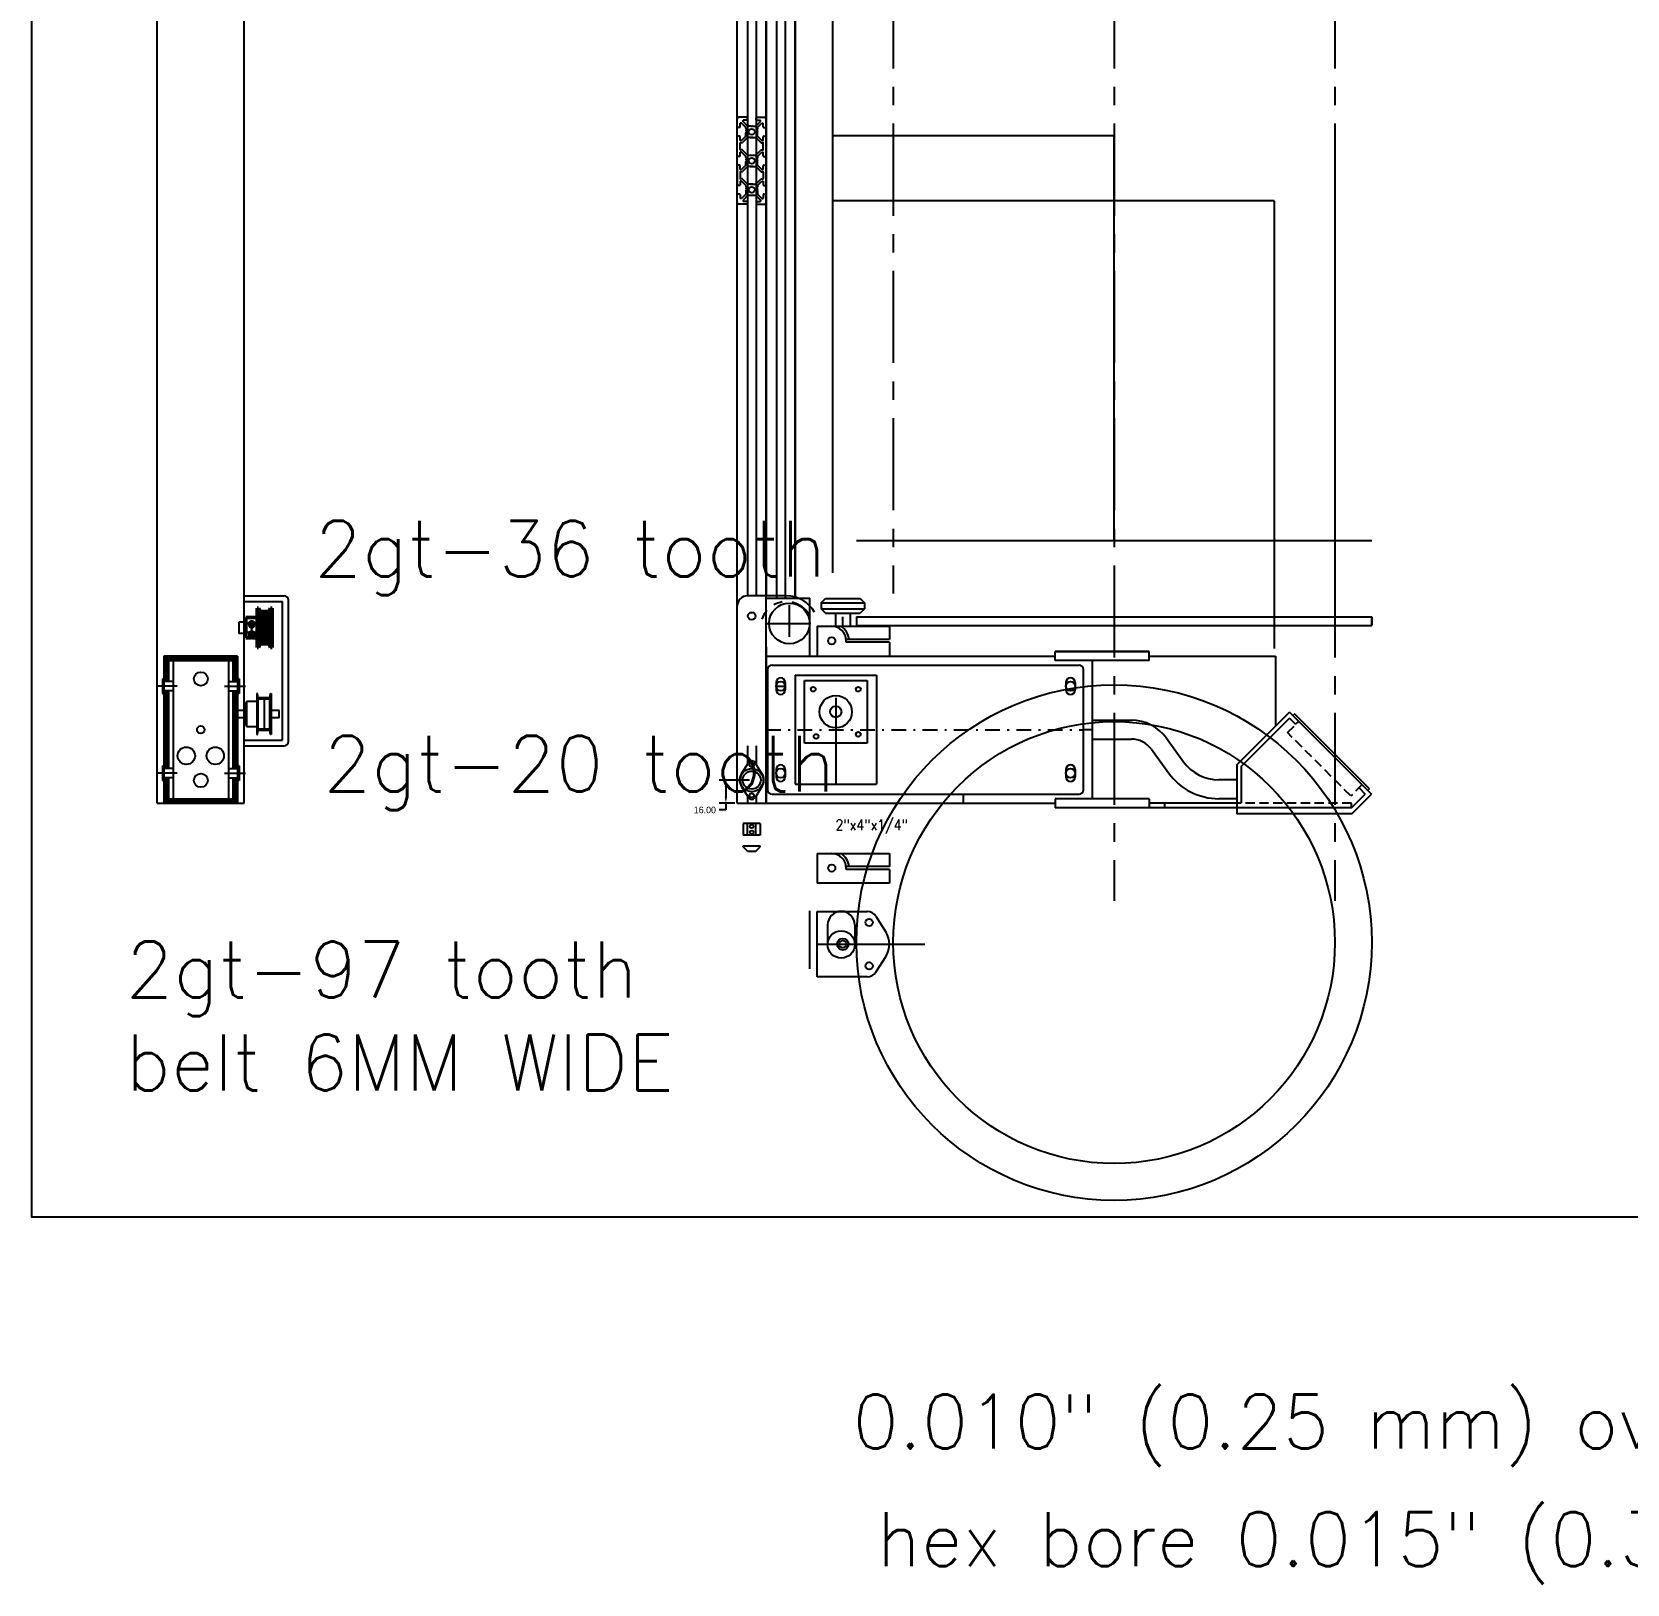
# Model space of a CAD drawing. Extents: x 134 to 3729, y -60 to 2081.
# Drawn here: x 134 to 1235, y -60 to 1010 of the extents above; entities that cross this region are included whole.
import ezdxf

# ---------------------------------------------------------------- set-up
doc = ezdxf.new("R2010")
doc.units = 0
doc.header["$LTSCALE"] = 25.4
doc.header["$MEASUREMENT"] = 0
for name, pattern in [('CENTER', [0.85, 0.4, -0.2, 0.05, -0.2]), ('CENTERX2', [4, 2.5, -0.5, 0.5, -0.5]), ('Dashed', [2, 1, -1]), ('HIDDEN', [0.375, 0.25, -0.125]), ('PHL_THICK', [0])]:
    doc.linetypes.add(name, pattern=pattern)
doc.layers.get('0').update_dxf_attribs({"linetype": 'CONTINUOUS'})
doc.layers.get('Defpoints').update_dxf_attribs({"linetype": 'CONTINUOUS'})
doc.layers.add('CENTER', color=1, linetype='CENTER')
doc.layers.add('PROJECTION', color=7, linetype='CONTINUOUS')
for name, color, linetype, lineweight in [('hidden', 3, 'Dashed', 25), ('thin', 2, 'CONTINUOUS', 50), ('thread', 3, 'CONTINUOUS', 25), ('vis', 1, 'CONTINUOUS', 50)]:
    doc.layers.add(name, color=color, linetype=linetype, lineweight=lineweight)
doc.styles.add('ROMANS', font='ROMANS.SHX')
doc.dimstyles.get("Standard").update_dxf_attribs({"dimtxt": 0.18, "dimasz": 0.18, "dimexe": 0.18, "dimexo": 0.0625, "dimgap": 0.09, "dimtad": 0, "dimtih": 1, "dimtoh": 1, "dimdec": 4, "dimzin": 0, "dimdsep": 46, "dimtxsty": 'ROMANS', "dimcen": 0.09, "dimadec": 0, "dimazin": 0, "dimtfac": 1, "dimtdec": 4, "dimtofl": 0, "dimtmove": 2, "dimatfit": 3, "dimfxl": 0, "dimtolj": 1, "dimtzin": 0, "dimarcsym": 0})

# ---------------------------------------------------------------- blocks, each defined once
blk = doc.blocks.new('B20273743706122013_0000005')
at = {"color": 7, "linetype": 'Continuous'}
for p, q in [((3.21, 5.86), (3.16, 5.59)), ((3.16, 5.59), (3.16, 3.41)), ((3.25, 5.86), (3.21, 5.86)), ((3.21, 5.86), (3.21, 3.14)), ((3.25, 4.5), (3.25, 5.86)), ((3.25, 3.14), (3.25, 4.5)), ((3.16, 3.41), (3.21, 3.14)), ((3.21, 3.14), (3.25, 3.14))]:
    blk.add_line(p, q, dxfattribs=at)
blk = doc.blocks.new('*D379')
at = {"color": 0, "lineweight": -2}
for p, q in [((628.9, 494.1), (608.1, 494.1)), ((612.7, 489.5), (612.7, 482.6)), ((618.9, 478.1), (608.1, 478.1)), ((612.7, 473.5), (608.1, 473.5)), ((612.7, 478.1), (612.7, 473.5))]:
    blk.add_line(p, q, dxfattribs=at)
at = {"color": 0}
for points in [[(611.9, 489.5), (613.5, 489.5), (612.7, 494.1)], [(611.9, 482.6), (613.5, 482.6), (612.7, 478.1)]]:
    blk.add_solid(points, dxfattribs=at)
at = {"layer": 'Defpoints', "color": 0}
for p in [(630.5, 494.1), (612.7, 478.1), (620.5, 478.1)]:
    blk.add_point(p, dxfattribs=at)
at = {"color": 0, "insert": (598.2, 473.5), "char_height": 4.57, "attachment_point": 5}
blk.add_mtext('\\A1;16.00', dxfattribs=at)

msp = doc.modelspace()

# ---------------------------------------------------------------- hatches: boundary and pattern name
h = msp.add_hatch()
h.set_pattern_fill('ANSI31', color=1)
h.set_pattern_definition([(45, (-85.2715, 0), (-0.088388348, 0.088388348), [])])
h.paths.add_polyline_path([(275.73699, 579.67359), (224.93699, 579.67359), (224.93699, 562.04867), (228.11499, 562.04867), (228.11499, 576.49559), (272.55899, 576.49559), (272.55899, 562.04867), (275.73699, 562.04867), (275.73699, 564.02987), (275.73699, 564.12367)])
h.paths.add_polyline_path([(275.73699, 555.69867), (272.55899, 555.69867), (272.55899, 502.04867), (275.73699, 502.04867)])
h.paths.add_polyline_path([(275.73699, 495.69867), (272.55899, 495.69867), (272.55899, 481.25159), (228.11499, 481.25159), (228.11499, 495.69867), (224.93699, 495.69867), (224.93699, 493.71747), (224.93699, 493.62367), (224.93699, 478.07359), (275.73699, 478.07359)])
h.paths.add_polyline_path([(228.11499, 555.69867), (224.93699, 555.69867), (224.93699, 553.71747), (224.93699, 553.62367), (224.93699, 502.04867), (228.11499, 502.04867)])

# ---------------------------------------------------------------- linework, layer by layer
for p, q in [((220.33699, 478.07359), (220.33699, 1478.07359)), ((280.33699, 478.07359), (280.33699, 1478.07359)), ((620.52406, 478.07359), (620.52406, 1478.07359)), ((640.52406, 478.07359), (640.52406, 1478.07359)), ((640.52406, 621.19909), (640.52406, 1458.07359)), ((686.1741, 1458.07359), (686.1741, 637.17416)), ((660.52406, 619.67359), (660.52406, 1418.07359)), ((686.1741, 938.6736), (880.5741, 938.6736)), ((880.5741, 659.27359), (880.5741, 938.6736)), ((990.9741, 893.63855), (686.1741, 893.63855)), ((990.9741, 893.63855), (990.9741, 584.7678)), ((1032.9741, 893.63855), (1032.9741, 584.7678)), ((702.7741, 659.27359), (1058.3741, 659.27359)), ((280.78162, 621.19909), (307.78162, 621.19909)), ((280.78162, 617.19909), (306.78162, 617.19909)), ((306.78162, 521.66352), (306.78162, 617.19909)), ((310.78162, 520.66352), (310.78162, 618.19909)), ((654.52406, 621.19909), (627.52406, 621.19909)), ((640.52406, 618.57687), (640.52406, 621.19909)), ((670.52406, 579.67359), (670.52406, 619.67359)), ((678.37761, 616.30248), (681.37761, 619.30248)), ((681.37761, 619.30248), (705.37761, 619.30248)), ((705.37761, 619.30248), (708.37761, 616.30248)), ((656.52406, 593.00557), (656.52406, 614.76718)), ((678.37761, 616.30248), (708.37761, 616.30248)), ((681.37761, 609.30248), (678.37761, 612.30248)), ((678.37761, 612.30248), (708.37761, 612.30248)), ((681.37761, 609.30248), (705.37761, 609.30248)), ((702.7741, 606.67359), (1058.3741, 606.67359)), ((708.37761, 612.30248), (705.37761, 609.30248)), ((280.33699, 478.07359), (280.33699, 595.26719)), ((281.48189, 603.06399), (281.48189, 595.26719)), ((702.7741, 600.67359), (1058.3741, 600.67359)), ((640.52406, 574.99239), (640.52406, 587.36461)), ((640.52406, 579.67359), (640.52406, 586.0449)), ((640.52406, 586.0449), (640.52406, 525.50351)), ((695.71761, 589.17359), (695.71761, 590.17359)), ((640.52406, 550.24795), (640.52406, 562.62017)), ((660.52406, 566.37359), (716.52827, 566.37359)), ((294.00409, 550.89842), (294.00409, 528.49562)), ((298.94439, 525.66352), (298.94439, 553.73052)), ((688.52616, 550.77708), (688.52616, 491.37359)), ((965.24057, 504.66568), (1001.6397, 541.0648)), ((1001.6397, 541.0648), (1058.20824, 484.49626)), ((1004.06083, 538.64366), (1001.6397, 541.0648)), ((1056.91862, 488.0489), (1005.19234, 539.77518)), ((640.52406, 525.50351), (640.52406, 537.87573)), ((968.24057, 503.42304), (1001.6397, 536.82216)), ((1005.88234, 532.57952), (1001.6397, 536.82216)), ((1005.88234, 532.57952), (1008.00366, 534.70084)), ((280.78162, 521.66352), (306.78162, 521.66352)), ((280.78162, 517.66352), (307.78162, 517.66352)), ((640.52406, 517.66352), (640.52406, 478.07359)), ((965.24057, 504.66568), (965.24057, 470.89859)), ((968.24057, 503.42304), (968.24057, 478.07359)), ((660.52406, 491.37359), (716.52827, 491.37359)), ((1044.36793, 474.89859), (1053.9656, 484.49626)), ((1044.61057, 470.89859), (1058.20824, 484.49626)), ((1049.62467, 488.83718), (1053.9656, 484.49626)), ((620.52406, 478.07359), (839.91247, 478.07359)), ((730.15255, 478.07359), (839.91247, 478.07359)), ((965.24057, 478.07359), (904.8418, 478.07359)), ((1043.54293, 474.89859), (904.8418, 474.89859)), ((1044.36793, 474.89859), (904.8418, 474.89859)), ((915.48793, 478.07359), (915.48793, 474.89859)), ((1044.61057, 470.89859), (965.24057, 470.89859)), ((695.71761, 432.41644), (695.71761, 433.41644)), ((725.71761, 422.91644), (675.71761, 422.91644)), ((670.52406, 363.85145), (670.52406, 403.85145)), ((675.71761, 358.40379), (675.71761, 403.40379)), ((675.71761, 403.40379), (710.21761, 403.40379)), ((675.71761, 375.53033), (675.71761, 403.40379)), ((716.09478, 400.20628), (723.22681, 389.05198)), ((682.9322, 394.15701), (682.9322, 380.74106)), ((701.73231, 394.15701), (701.73231, 380.74106)), ((675.71761, 380.90379), (750.09062, 380.90379)), ((716.09478, 361.6013), (723.22681, 372.7556)), ((710.21761, 358.40379), (675.71761, 358.40379)), ((677.28435, 358.40379), (675.71761, 358.40379))]:
    msp.add_line(p, q)
at = {"color": 2}
for p, q in [((627.52406, 1478.07359), (627.52406, 621.19909)), ((633.52406, 1478.07359), (633.52406, 621.19909)), ((647.52406, 1418.07359), (647.52406, 619.67359)), ((653.52406, 1418.07359), (653.52406, 619.67359)), ((627.52406, 517.66352), (627.52406, 505.00972)), ((633.52406, 517.66352), (633.52406, 505.00972)), ((627.52406, 483.13746), (627.52406, 478.07359)), ((633.52406, 483.13746), (633.52406, 478.07359))]:
    msp.add_line(p, q, dxfattribs=at)
at = {"color": 4, "linetype": 'CENTERX2'}
for p, q in [((728.1741, 1454.89859), (728.1741, 622.71551)), ((880.5741, 1454.89859), (880.5741, 410.77851)), ((1032.9741, 1454.89859), (1032.9741, 410.77851)), ((693.2491, 606.67359), (693.2491, 600.67359)), ((702.7741, 606.67359), (702.7741, 600.67359)), ((1058.3741, 606.67359), (1058.3741, 600.67359))]:
    msp.add_line(p, q, dxfattribs=at)
at = {"color": 7, "linetype": 'Continuous'}
for p, q in [((620.52406, 944.55864), (620.52406, 950.25864)), ((627.22406, 951.25864), (621.52406, 951.25864)), ((622.52406, 944.55864), (622.52406, 947.25864)), ((623.4634, 947.25864), (622.52406, 947.25864)), ((626.52406, 944.19798), (623.4634, 947.25864)), ((627.22406, 949.25864), (624.52406, 949.25864)), ((624.52406, 948.3193), (624.52406, 949.25864)), ((627.58472, 945.25864), (624.52406, 948.3193)), ((627.52406, 949.55864), (627.52406, 950.95864)), ((633.4634, 945.25864), (636.52406, 948.3193)), ((633.52406, 949.55864), (633.52406, 950.95864)), ((633.82406, 951.25864), (639.52406, 951.25864)), ((633.82406, 949.25864), (636.52406, 949.25864)), ((634.52406, 944.19798), (637.58472, 947.25864)), ((636.52406, 948.3193), (636.52406, 949.25864)), ((637.58472, 947.25864), (638.52406, 947.25864)), ((638.52406, 944.55864), (638.52406, 947.25864)), ((640.52406, 944.55864), (640.52406, 950.25864)), ((620.52406, 924.55864), (620.52406, 937.95864)), ((622.22406, 944.25864), (620.82406, 944.25864)), ((622.22406, 938.25864), (620.82406, 938.25864)), ((622.52406, 935.25864), (622.52406, 937.95864)), ((626.52406, 938.3193), (623.4634, 935.25864)), ((627.58472, 937.25864), (624.17259, 933.84651)), ((626.52406, 943.75864), (626.52406, 944.19798)), ((626.52406, 943.75864), (626.77308, 942.47753)), ((626.52406, 938.3193), (626.52406, 940.60505)), ((626.59105, 942.16223), (626.77308, 942.47753)), ((626.59105, 941.66223), (626.82406, 941.25864)), ((626.59105, 940.85505), (626.82406, 941.25864)), ((629.87047, 945.25864), (627.58472, 945.25864)), ((631.52406, 937.25864), (627.58472, 937.25864)), ((629.52406, 937.25864), (633.4634, 937.25864)), ((630.12047, 945.19166), (630.52406, 944.95864)), ((630.12047, 945.19166), (630.52406, 944.95864)), ((630.92765, 945.19166), (630.52406, 944.95864)), ((631.17765, 945.25864), (633.4634, 945.25864)), ((633.4634, 937.25864), (636.87553, 933.84651)), ((634.45707, 941.66223), (634.22406, 941.25864)), ((634.45707, 940.85505), (634.22406, 941.25864)), ((634.52406, 943.75864), (634.27504, 942.47753)), ((634.45707, 942.16223), (634.27504, 942.47753)), ((634.52406, 943.75864), (634.52406, 944.19798)), ((634.52406, 938.3193), (634.52406, 940.60505)), ((634.52406, 938.3193), (637.58472, 935.25864)), ((638.52406, 935.25864), (638.52406, 937.95864)), ((638.82406, 944.25864), (640.22406, 944.25864)), ((638.82406, 938.25864), (640.22406, 938.25864)), ((640.52406, 924.55864), (640.52406, 937.95864)), ((623.4634, 935.25864), (622.52406, 935.25864)), ((622.52406, 929.05864), (622.52406, 933.45864)), ((622.52406, 924.55864), (622.52406, 927.25864)), ((623.4634, 927.25864), (622.52406, 927.25864)), ((623.96046, 933.75864), (622.82406, 933.75864)), ((623.96046, 928.75864), (622.82406, 928.75864)), ((626.52406, 924.19798), (623.4634, 927.25864)), ((627.58472, 925.25864), (624.17259, 928.67078)), ((627.58472, 925.25864), (633.4634, 925.25864)), ((633.4634, 925.25864), (636.87553, 928.67078)), ((634.52406, 924.19798), (637.58472, 927.25864)), ((637.08766, 933.75864), (638.22406, 933.75864)), ((637.08766, 928.75864), (638.22406, 928.75864)), ((637.58472, 935.25864), (638.52406, 935.25864)), ((637.58472, 927.25864), (638.52406, 927.25864)), ((638.52406, 929.05864), (638.52406, 933.45864)), ((638.52406, 924.55864), (638.52406, 927.25864)), ((620.52406, 917.95864), (620.52406, 904.55864)), ((622.22406, 924.25864), (620.82406, 924.25864)), ((622.22406, 918.25864), (620.82406, 918.25864)), ((622.52406, 915.25864), (622.52406, 917.95864)), ((623.4634, 915.25864), (622.52406, 915.25864)), ((623.96046, 913.75864), (622.82406, 913.75864)), ((626.52406, 918.3193), (623.4634, 915.25864)), ((627.58472, 917.25864), (624.17259, 913.84651)), ((626.52406, 923.75864), (626.52406, 924.19798)), ((626.52406, 923.75864), (626.77308, 922.47753)), ((626.52406, 918.3193), (626.52406, 920.60505)), ((626.59105, 922.16223), (626.77308, 922.47753)), ((626.59105, 921.66223), (626.82406, 921.25864)), ((626.59105, 920.85505), (626.82406, 921.25864)), ((631.52406, 917.25864), (627.58472, 917.25864)), ((629.52406, 917.25864), (633.4634, 917.25864)), ((633.4634, 917.25864), (636.87553, 913.84651)), ((634.45707, 921.66223), (634.22406, 921.25864)), ((634.45707, 920.85505), (634.22406, 921.25864)), ((634.52406, 923.75864), (634.27504, 922.47753)), ((634.45707, 922.16223), (634.27504, 922.47753)), ((634.52406, 923.75864), (634.52406, 924.19798)), ((634.52406, 918.3193), (634.52406, 920.60505)), ((634.52406, 918.3193), (637.58472, 915.25864)), ((637.08766, 913.75864), (638.22406, 913.75864)), ((637.58472, 915.25864), (638.52406, 915.25864)), ((638.52406, 915.25864), (638.52406, 917.95864)), ((638.82406, 924.25864), (640.22406, 924.25864)), ((638.82406, 918.25864), (640.22406, 918.25864)), ((640.52406, 917.95864), (640.52406, 904.55864)), ((622.22406, 904.25864), (620.82406, 904.25864)), ((622.52406, 913.45864), (622.52406, 909.05864)), ((622.52406, 907.25864), (622.52406, 904.55864)), ((623.4634, 907.25864), (622.52406, 907.25864)), ((623.96046, 908.75864), (622.82406, 908.75864)), ((626.52406, 904.19798), (623.4634, 907.25864)), ((627.58472, 905.25864), (624.17259, 908.67078)), ((626.52406, 904.19798), (626.52406, 903.75864)), ((626.52406, 903.75864), (626.77308, 902.47753)), ((631.52406, 905.25864), (627.58472, 905.25864)), ((629.52406, 905.25864), (633.4634, 905.25864)), ((633.4634, 905.25864), (636.87553, 908.67078)), ((634.52406, 903.75864), (634.27504, 902.47753)), ((634.52406, 904.19798), (637.58472, 907.25864)), ((634.52406, 904.19798), (634.52406, 903.75864)), ((637.08766, 908.75864), (638.22406, 908.75864)), ((637.58472, 907.25864), (638.52406, 907.25864)), ((638.52406, 913.45864), (638.52406, 909.05864)), ((638.52406, 907.25864), (638.52406, 904.55864)), ((638.82406, 904.25864), (640.22406, 904.25864)), ((620.52406, 892.25864), (620.52406, 897.95864)), ((622.22406, 898.25864), (620.82406, 898.25864)), ((622.52406, 897.95864), (622.52406, 895.25864)), ((623.4634, 895.25864), (622.52406, 895.25864)), ((626.52406, 898.3193), (623.4634, 895.25864)), ((627.58472, 897.25864), (624.52406, 894.19798)), ((624.52406, 894.19798), (624.52406, 893.25864)), ((627.22406, 893.25864), (624.52406, 893.25864)), ((626.52406, 900.60505), (626.52406, 898.3193)), ((626.59105, 902.16223), (626.77308, 902.47753)), ((626.59105, 901.66223), (626.82406, 901.25864)), ((626.59105, 900.85505), (626.82406, 901.25864)), ((627.52406, 892.95864), (627.52406, 891.55864)), ((633.4634, 897.25864), (627.58472, 897.25864)), ((633.02406, 897.25864), (633.4634, 897.25864)), ((633.4634, 897.25864), (636.52406, 894.19798)), ((633.52406, 892.95864), (633.52406, 891.55864)), ((633.82406, 893.25864), (636.52406, 893.25864)), ((634.45707, 901.66223), (634.22406, 901.25864)), ((634.45707, 900.85505), (634.22406, 901.25864)), ((634.45707, 902.16223), (634.27504, 902.47753)), ((634.52406, 900.60505), (634.52406, 898.3193)), ((634.52406, 898.3193), (637.58472, 895.25864)), ((636.52406, 894.19798), (636.52406, 893.25864)), ((637.58472, 895.25864), (638.52406, 895.25864)), ((638.52406, 897.95864), (638.52406, 895.25864)), ((638.82406, 898.25864), (640.22406, 898.25864)), ((640.52406, 892.25864), (640.52406, 897.95864)), ((627.22406, 891.25864), (621.52406, 891.25864)), ((633.82406, 891.25864), (639.52406, 891.25864)), ((297.95633, 550.89842), (290.05185, 550.89842)), ((297.95633, 550.95443), (298.49976, 553.73052)), ((297.95633, 528.43962), (297.95633, 550.95443)), ((297.95633, 528.49562), (297.95633, 550.89842)), ((298.49976, 553.73052), (298.94439, 553.73052)), ((298.49976, 525.66352), (298.49976, 553.73052)), ((298.94439, 553.73052), (298.94439, 539.69702)), ((282.11689, 548.28222), (281.48189, 547.64722)), ((281.48189, 547.64722), (281.48189, 531.74682)), ((289.06379, 548.28222), (282.11689, 548.28222)), ((282.11689, 531.11182), (282.11689, 548.28222)), ((290.05185, 550.13642), (297.95633, 550.13642)), ((298.94439, 539.69702), (298.94439, 525.66352)), ((281.48189, 531.74682), (282.11689, 531.11182)), ((282.11689, 531.11182), (289.06379, 531.11182)), ((297.95633, 529.25762), (290.05185, 529.25762)), ((290.05185, 528.49562), (297.95633, 528.49562)), ((298.49976, 525.66352), (297.95633, 528.43962)), ((298.94439, 525.66352), (298.49976, 525.66352)), ((624.62407, 447.98412), (624.62407, 448.78203)), ((624.62407, 448.78203), (636.42405, 448.78203)), ((627.62615, 444.98204), (624.62407, 447.98412)), ((627.62615, 444.98204), (633.42197, 444.98204)), ((633.42197, 444.98204), (636.42405, 447.98412)), ((636.42405, 447.98412), (636.42405, 448.78203))]:
    msp.add_line(p, q, dxfattribs=at)
at = {"color": 4}
for p, q in [((640.52406, 619.67359), (670.52406, 619.67359)), ((678.37761, 616.30248), (678.37761, 612.30248)), ((688.37761, 609.30248), (688.37761, 600.17359)), ((698.37761, 609.30248), (698.37761, 600.17359)), ((708.37761, 616.30248), (708.37761, 612.30248)), ((640.52406, 602.17359), (670.52406, 602.17359)), ((675.71761, 600.17359), (675.71761, 579.67359)), ((675.71761, 600.17359), (725.71761, 600.17359)), ((725.71761, 600.17359), (725.71761, 591.17359)), ((725.71761, 591.17359), (695.71761, 591.17359)), ((725.71761, 589.17359), (695.71761, 589.17359)), ((725.71761, 589.17359), (725.71761, 579.67359)), ((224.93699, 579.67359), (275.73699, 579.67359)), ((224.93699, 579.67359), (275.73699, 579.67359)), ((224.93699, 579.67359), (224.93699, 478.07359)), ((228.11499, 576.49559), (228.11499, 562.04867)), ((228.11499, 576.49559), (272.55899, 576.49559)), ((231.28699, 576.49559), (231.28699, 481.25159)), ((269.38699, 576.49559), (269.38699, 481.25159)), ((272.55899, 576.49559), (272.55899, 562.04867)), ((275.73699, 579.67359), (275.73699, 478.07359)), ((640.52406, 579.67359), (839.91247, 579.67359)), ((865.52406, 576.49859), (865.52406, 481.24859)), ((904.8418, 579.67359), (991.93884, 579.67359)), ((991.93884, 579.67359), (991.93884, 531.36395)), ((224.93699, 564.12367), (224.93699, 553.62367)), ((275.73699, 564.12367), (275.73699, 553.62367)), ((660.52406, 566.37359), (660.52406, 491.37359)), ((716.52827, 566.37359), (716.52827, 491.37359)), ((228.11499, 555.69867), (228.11499, 502.04867)), ((272.55899, 555.69867), (272.55899, 502.04867)), ((224.93699, 504.12367), (224.93699, 493.62367)), ((228.11499, 495.69867), (228.11499, 481.25159)), ((272.55899, 495.69867), (272.55899, 481.25159)), ((275.73699, 504.12367), (275.73699, 493.62367)), ((623.51291, 498.72398), (628.19442, 506.06022)), ((637.53521, 498.72398), (632.8537, 506.06022)), ((623.51291, 489.4232), (628.19442, 482.08697)), ((637.53521, 489.4232), (632.8537, 482.08697)), ((220.33699, 478.07359), (280.33699, 478.07359)), ((224.93699, 478.07359), (275.73699, 478.07359)), ((228.11499, 481.25159), (272.55899, 481.25159)), ((675.71761, 443.41644), (675.71761, 422.91644)), ((675.71761, 443.41644), (725.71761, 443.41644)), ((725.71761, 443.41644), (725.71761, 434.41644)), ((725.71761, 434.41644), (695.71761, 434.41644)), ((725.71761, 432.41644), (695.71761, 432.41644)), ((725.71761, 432.41644), (725.71761, 422.91644))]:
    msp.add_line(p, q, dxfattribs=at)
at = {"color": 1}
for p, q in [((1058.3741, 600.67359), (1058.3741, 606.67359)), ((666.93616, 562.82112), (710.11616, 562.82112)), ((666.93616, 519.64112), (666.93616, 562.82112)), ((710.11616, 562.82112), (710.11616, 519.64112)), ((647.34906, 558.87359), (653.69906, 558.87359)), ((859.52406, 528.90382), (865.52406, 528.90382)), ((865.52406, 535.37359), (892.53019, 535.37359)), ((710.11616, 519.64112), (666.93616, 519.64112)), ((865.52406, 522.37359), (892.53019, 522.37359)), ((916.83581, 522.95872), (928.60116, 506.69701)), ((906.30338, 515.3385), (918.06872, 499.07679)), ((776.41285, 484.40383), (776.41285, 478.07359)), ((965.24057, 494.28213), (952.90678, 494.28213)), ((965.24057, 481.28213), (952.90678, 481.28213)), ((624.62407, 464.16262), (624.62407, 456.16262)), ((636.42405, 464.16262), (624.62407, 464.16262)), ((627.62615, 456.16262), (627.62615, 464.16262)), ((633.42197, 456.16262), (633.42197, 464.16262)), ((636.42405, 464.16262), (636.42405, 456.16262)), ((636.42405, 456.16262), (624.62407, 456.16262))]:
    msp.add_line(p, q, dxfattribs=at)
at = {"color": 6}
for p, q in [((644.52405, 573.40383), (856.52406, 573.40383)), ((641.52406, 570.40383), (641.52406, 487.40382)), ((859.52406, 487.40382), (859.52406, 570.40383)), ((644.52405, 484.40383), (856.52407, 484.40383))]:
    msp.add_line(p, q, dxfattribs=at)
at = {"color": 3}
for p, q in [((839.91247, 576.49859), (839.91247, 582.84859)), ((904.8418, 582.84859), (839.91247, 582.84859)), ((839.91247, 582.84859), (904.8418, 582.84859)), ((904.8418, 576.49859), (839.91247, 576.49859)), ((904.8418, 576.49859), (904.8418, 582.84859)), ((223.97179, 564.02987), (223.97179, 553.71747)), ((223.97179, 564.02987), (224.93699, 564.02987)), ((224.93699, 564.02987), (224.93699, 553.71747)), ((231.28699, 562.04867), (224.93699, 562.04867)), ((269.38699, 562.04867), (275.73699, 562.04867)), ((276.70219, 564.02987), (275.73699, 564.02987)), ((275.73699, 564.02987), (275.73699, 553.71747)), ((276.70219, 564.02987), (276.70219, 553.71747)), ((233.93699, 558.87352), (219.46402, 558.87352)), ((223.97179, 553.71747), (224.93699, 553.71747)), ((231.28699, 555.69867), (224.93699, 555.69867)), ((266.73699, 558.87352), (281.20996, 558.87352)), ((269.38699, 555.69867), (275.73699, 555.69867)), ((276.70219, 553.71747), (275.73699, 553.71747)), ((647.34906, 561.37359), (647.34906, 556.3736)), ((653.69906, 561.37359), (653.69906, 556.3736)), ((847.34906, 561.37359), (847.34906, 556.3736)), ((853.69906, 561.37359), (853.69906, 556.3736)), ((281.48189, 542.62082), (281.48189, 536.77322)), ((233.93699, 498.87367), (219.46402, 498.87367)), ((223.97179, 504.02987), (223.97179, 493.71747)), ((223.97179, 504.02987), (224.93699, 504.02987)), ((224.93699, 504.02987), (224.93699, 493.71747)), ((231.28699, 502.04867), (224.93699, 502.04867)), ((231.28699, 495.69867), (224.93699, 495.69867)), ((266.73699, 498.87367), (281.20996, 498.87367)), ((269.38699, 502.04867), (275.73699, 502.04867)), ((269.38699, 495.69867), (275.73699, 495.69867)), ((276.70219, 504.02987), (275.73699, 504.02987)), ((275.73699, 504.02987), (275.73699, 493.71747)), ((276.70219, 504.02987), (276.70219, 493.71747)), ((647.34906, 501.37359), (647.34906, 496.3736)), ((653.69906, 501.37359), (653.69906, 496.3736)), ((847.34906, 501.37359), (847.34906, 496.3736)), ((853.69906, 501.37359), (853.69906, 496.3736)), ((223.97179, 493.71747), (224.93699, 493.71747)), ((276.70219, 493.71747), (275.73699, 493.71747)), ((839.91247, 481.24859), (839.91247, 474.89859)), ((904.8418, 481.24859), (839.91247, 481.24859)), ((904.8418, 474.89859), (839.91247, 474.89859)), ((904.8418, 481.24859), (904.8418, 474.89859))]:
    msp.add_line(p, q, dxfattribs=at)
at = {"color": 7, "linetype": 'Continuous', "lineweight": 0}
for p, q in [((1004.06083, 538.64366), (1005.19234, 539.77518)), ((1056.91862, 488.0489), (1055.7871, 486.91739))]:
    msp.add_line(p, q, dxfattribs=at)
at = {"linetype": 'CENTER'}
msp.add_line((640.52406, 528.87359), (858.74741, 528.87359), dxfattribs=at)
at = {"linetype": 'HIDDEN'}
for p, q in [((1000.32504, 526.82565), (1008.10194, 534.60255)), ((1043.96909, 483.1816), (1000.32504, 526.82565)), ((1051.74599, 490.9585), (1043.96909, 483.1816)), ((1044.36793, 478.07359), (965.24057, 478.07359)), ((1044.36793, 474.89859), (1044.36793, 478.07359))]:
    msp.add_line(p, q, dxfattribs=at)
at = {"color": 4}
msp.add_lwpolyline([(133.78398, 2080.78436), (3728.5728, 2080.78436), (3728.5728, 192.682), (133.78398, 192.682)], close=True, dxfattribs=at)
for points in [[(281.48189, 542.19702), (275.73699, 542.19702)], [(298.94439, 537.19702), (304.33699, 537.19702), (304.33699, 542.19702), (298.94439, 542.19702)], [(275.73699, 537.19702), (281.48189, 537.19702)]]:
    msp.add_lwpolyline(points)
at = {"color": 7, "linetype": 'Continuous'}
for centre in [(630.52406, 941.25864), (630.52406, 921.25864), (630.52406, 901.25864)]:
    msp.add_circle(centre, 2.1, dxfattribs=at)
for centre, radius in [((630.52406, 607.19909), 2.6), ((656.52406, 602.17359), 14.0335), ((250.33699, 563.87359), 4.7625), ((880.5741, 382.03033), 177.8), ((880.5741, 382.03033), 152.4), ((250.33699, 493.87359), 4.7625), ((711.52406, 395.90379), 2.5), ((692.33225, 380.74106), 9.40005), ((693.37761, 380.90379), 4), ((693.37761, 380.90379), 2.5), ((711.52406, 365.90379), 2.5)]:
    msp.add_circle(centre, radius)
at = {"color": 4}
for centre, radius in [((685.71761, 590.17359), 2.5), ((688.52616, 541.23112), 3.8984), ((630.52406, 504.57359), 1.5), ((630.52406, 483.57359), 1.5), ((685.71761, 433.41644), 2.5)]:
    msp.add_circle(centre, radius, dxfattribs=at)
at = {"color": 3}
for centre, radius in [((650.52406, 558.87359), 3.175), ((850.52406, 558.87359), 3.175), ((688.52616, 541.23112), 11.176), ((250.33699, 528.87359), 2.6), ((240.33699, 510.87359), 6), ((260.33699, 510.87359), 6), ((650.52406, 498.87359), 3.175), ((850.52406, 498.87359), 3.175)]:
    msp.add_circle(centre, radius, dxfattribs=at)
at = {"color": 2}
for centre in [(672.97123, 556.78606), (704.0811, 556.78606), (674.97123, 524.22081), (704.0811, 525.67618)]:
    msp.add_circle(centre, 1.63194, dxfattribs=at)
at = {"color": 1}
for centre, radius in [((630.52406, 494.07359), 8), ((630.52406, 462.16262), 1.25), ((630.52406, 458.16262), 1.25)]:
    msp.add_circle(centre, radius, dxfattribs=at)
at = {"color": 6}
msp.add_circle((630.52406, 494.07359), 6.20034, dxfattribs=at)
at = {"color": 7, "linetype": 'Continuous'}
for centre, radius, start, end in [((621.52406, 950.25864), 1, 90, 180), ((627.22406, 950.95864), 0.3, 0, 90), ((627.22406, 949.55864), 0.3, 270, 0), ((633.82406, 950.95864), 0.3, 90, 180), ((633.82406, 949.55864), 0.3, 180, 270), ((639.52406, 950.25864), 1, 0, 90), ((620.82406, 944.55864), 0.3, 180, 270), ((620.82406, 937.95864), 0.3, 90, 180), ((622.22406, 944.55864), 0.3, 270, 0), ((622.22406, 937.95864), 0.3, 0, 90), ((627.02406, 941.91223), 0.5, 150, 210), ((627.02406, 940.60505), 0.5, 150, 180), ((629.87047, 944.75864), 0.5, 60, 90), ((631.17765, 944.75864), 0.5, 90, 120), ((634.02406, 941.91223), 0.5, 330, 30), ((634.02406, 940.60505), 0.5, 0, 30), ((638.82406, 944.55864), 0.3, 180, 270), ((638.82406, 937.95864), 0.3, 90, 180), ((640.22406, 944.55864), 0.3, 270, 0), ((640.22406, 937.95864), 0.3, 0, 90), ((622.82406, 933.45864), 0.3, 90, 180), ((622.82406, 929.05864), 0.3, 180, 270), ((623.96046, 934.05864), 0.3, 270, 315), ((623.96046, 928.45864), 0.3, 45, 90), ((637.08766, 934.05864), 0.3, 225, 270), ((637.08766, 928.45864), 0.3, 90, 135), ((638.22406, 933.45864), 0.3, 0, 90), ((638.22406, 929.05864), 0.3, 270, 0), ((620.82406, 924.55864), 0.3, 180, 270), ((620.82406, 917.95864), 0.3, 90, 180), ((622.22406, 924.55864), 0.3, 270, 0), ((622.22406, 917.95864), 0.3, 0, 90), ((622.82406, 913.45864), 0.3, 90, 180), ((623.96046, 914.05864), 0.3, 270, 315), ((627.02406, 921.91223), 0.5, 150, 210), ((627.02406, 920.60505), 0.5, 150, 180), ((634.02406, 921.91223), 0.5, 330, 30), ((634.02406, 920.60505), 0.5, 0, 30), ((637.08766, 914.05864), 0.3, 225, 270), ((638.22406, 913.45864), 0.3, 0, 90), ((638.82406, 924.55864), 0.3, 180, 270), ((638.82406, 917.95864), 0.3, 90, 180), ((640.22406, 924.55864), 0.3, 270, 0), ((640.22406, 917.95864), 0.3, 0, 90), ((620.82406, 904.55864), 0.3, 180, 270), ((622.22406, 904.55864), 0.3, 270, 0), ((622.82406, 909.05864), 0.3, 180, 270), ((623.96046, 908.45864), 0.3, 45, 90), ((637.08766, 908.45864), 0.3, 90, 135), ((638.22406, 909.05864), 0.3, 270, 0), ((638.82406, 904.55864), 0.3, 180, 270), ((640.22406, 904.55864), 0.3, 270, 0), ((620.82406, 897.95864), 0.3, 90, 180), ((621.52406, 892.25864), 1, 180, 270), ((622.22406, 897.95864), 0.3, 0, 90), ((627.02406, 901.91223), 0.5, 150, 210), ((627.02406, 900.60505), 0.5, 150, 180), ((627.22406, 892.95864), 0.3, 0, 90), ((633.82406, 892.95864), 0.3, 90, 180), ((634.02406, 901.91223), 0.5, 330, 30), ((634.02406, 900.60505), 0.5, 0, 30), ((638.82406, 897.95864), 0.3, 90, 180), ((639.52406, 892.25864), 1, 270, 0), ((640.22406, 897.95864), 0.3, 0, 90), ((627.22406, 891.55864), 0.3, 270, 0), ((633.82406, 891.55864), 0.3, 180, 270)]:
    msp.add_arc(centre, radius, start, end, dxfattribs=at)
for centre, radius, start, end in [((307.78162, 618.19909), 3, 360, 90), ((627.52406, 614.19909), 7, 90, 180), ((654.52406, 599.16559), 18.0335, 99.46318175, 118.90324553), ((654.52406, 599.16559), 22.0335, 29.00968132, 90), ((654.52406, 599.16559), 18.0335, 29.00968132, 77.15174921), ((654.52406, 599.16559), 18.0335, 138.33044877, 160.5824385), ((307.78162, 520.66352), 3, 270, 360), ((692.33225, 394.15701), 9.40005, 0, 180), ((710.21761, 396.40379), 7, 32.90261329, 90), ((710.63289, 380.90379), 15, 327.09738671, 32.90261329), ((710.21761, 365.40379), 7, 270, 327.09738671)]:
    msp.add_arc(centre, radius, start, end)
at = {"color": 4}
for centre, radius, start, end in [((685.71761, 590.17359), 10, 0, 90), ((685.71761, 590.17359), 12, 4.78019185, 56.44269024), ((630.52406, 504.57359), 2.76357, 32.54336809, 147.45663191), ((630.52406, 494.07359), 8.41323, 146.44427861, 213.55572139), ((630.52406, 494.07359), 8.41323, 326.44427861, 33.55572139), ((630.52406, 483.57359), 2.76357, 212.54336809, 327.45663191), ((685.71761, 433.41644), 10, 0, 90), ((685.71761, 433.41644), 12, 4.78019185, 56.44269024)]:
    msp.add_arc(centre, radius, start, end, dxfattribs=at)
at = {"color": 6}
for centre, radius, start, end in [((644.52405, 570.40383), 2.99999, 90, 180), ((856.52406, 570.40383), 3, 360, 90), ((644.52405, 487.40382), 2.99999, 180, 270), ((856.52407, 487.40382), 2.99999, 270, 0)]:
    msp.add_arc(centre, radius, start, end, dxfattribs=at)
at = {"color": 3}
for centre, start, end in [((650.52406, 561.37359), 0, 180), ((850.52406, 561.37359), 0, 180), ((650.52406, 556.3736), 180, 0), ((850.52406, 556.3736), 180, 0), ((650.52406, 501.37359), 0, 180), ((650.52406, 496.3736), 180, 0), ((850.52406, 501.37359), 0, 180), ((850.52406, 496.3736), 180, 0)]:
    msp.add_arc(centre, 3.175, start, end, dxfattribs=at)
at = {"color": 1}
for centre, radius, start, end in [((892.53019, 505.37359), 30, 35.88574251, 90), ((892.53019, 505.37359), 17, 35.88574251, 90), ((952.90678, 524.28213), 30, 215.88574251, 270), ((952.90678, 524.28213), 43, 215.88574251, 270)]:
    msp.add_arc(centre, radius, start, end, dxfattribs=at)
at = {"layer": 'CENTER'}
msp.add_line((285.48189, 591.81559), (285.48189, 599.51559), dxfattribs=at)
at = {"layer": 'hidden'}
for p, q in [((289.83189, 610.86559), (289.18189, 612.66559)), ((289.83189, 608.16559), (289.18189, 608.16559)), ((289.83189, 587.46559), (289.83189, 610.86559)), ((290.83189, 610.24105), (297.83189, 610.24105)), ((290.83189, 609.95597), (297.83189, 609.95597)), ((290.83189, 609.62159), (297.83189, 609.62159)), ((290.83189, 609.45249), (297.83189, 609.45249)), ((290.83189, 609.34303), (297.83189, 609.34303)), ((290.83189, 608.95031), (297.83189, 608.95031)), ((290.83189, 608.42086), (297.83189, 608.42086)), ((290.83189, 608.13032), (297.83189, 608.13032)), ((290.83189, 607.21747), (297.83189, 607.21747)), ((290.83189, 607.01743), (297.83189, 607.01743)), ((290.83189, 605.76943), (297.83189, 605.76943)), ((290.83189, 605.64546), (297.83189, 605.64546)), ((299.48189, 612.66559), (298.83189, 610.86559)), ((298.83189, 587.46559), (298.83189, 610.86559)), ((299.48189, 608.16559), (298.83189, 608.16559)), ((299.48189, 602.16559), (281.48189, 602.16559)), ((281.48189, 596.16559), (283.86576, 596.16559)), ((283.48189, 601.95084), (283.48189, 601.04059)), ((284.23189, 596.16559), (283.48189, 595.41559)), ((283.48189, 595.41559), (287.48189, 595.41559)), ((283.48189, 595.41559), (283.48189, 593.59509)), ((283.86089, 602.66559), (283.86089, 600.66424)), ((283.86089, 596.16822), (283.86089, 592.16559)), ((284.23189, 596.16559), (286.73189, 596.16559)), ((284.32719, 602.16559), (284.90454, 603.03162)), ((284.32719, 601.41559), (284.90454, 602.28162)), ((284.32719, 601.41559), (284.32719, 602.16559)), ((284.90454, 601.29957), (284.32719, 602.16559)), ((284.90454, 600.54957), (284.32719, 601.41559)), ((284.32719, 594.66559), (284.32719, 593.16559)), ((286.63659, 594.66559), (284.32719, 594.66559)), ((285.48189, 595.24294), (284.48189, 594.66559)), ((284.90454, 603.03162), (286.05924, 603.03162)), ((284.90454, 602.28162), (284.90454, 603.03162)), ((284.90454, 602.28162), (286.05924, 602.28162)), ((284.90454, 601.29957), (286.05924, 601.29957)), ((284.90454, 600.54957), (284.90454, 601.29957)), ((286.05924, 600.54957), (284.90454, 600.54957)), ((284.90454, 594.66559), (284.90454, 593.16559)), ((286.48189, 594.66559), (285.48189, 595.24294)), ((286.05924, 603.03162), (286.63659, 602.16559)), ((286.05924, 602.28162), (286.05924, 603.03162)), ((286.05924, 602.28162), (286.63659, 601.41559)), ((286.63659, 602.16559), (286.05924, 601.29957)), ((286.63659, 601.41559), (286.05924, 600.54957)), ((286.05924, 600.54957), (286.05924, 601.29957)), ((286.05924, 594.66559), (286.05924, 593.16559)), ((286.63659, 601.41559), (286.63659, 602.16559)), ((286.63659, 594.66559), (286.63659, 593.16559)), ((287.48189, 595.41559), (286.73189, 596.16559)), ((287.098, 596.16559), (299.48189, 596.16559)), ((287.10289, 600.665), (287.10289, 602.66513)), ((287.10289, 592.16559), (287.10289, 596.16823)), ((287.48189, 601.04059), (287.48189, 601.95084)), ((287.48189, 593.59509), (287.48189, 595.41559)), ((290.83189, 604.12073), (297.83189, 604.12073)), ((290.83189, 604.05609), (297.83189, 604.05609)), ((290.83189, 602.32148), (297.83189, 602.32148)), ((290.83189, 602.29762), (297.83189, 602.29762)), ((290.83189, 600.42633), (297.83189, 600.42633)), ((290.83189, 600.42347), (297.83189, 600.42347)), ((297.83189, 597.90771), (290.83189, 597.90771)), ((290.83189, 597.90485), (297.83189, 597.90485)), ((297.83189, 596.03356), (290.83189, 596.03356)), ((290.83189, 596.0097), (297.83189, 596.0097)), ((283.48189, 593.59509), (287.48189, 593.59509)), ((283.48189, 593.59509), (283.91139, 593.16559)), ((283.91139, 593.16559), (287.05239, 593.16559)), ((287.05239, 593.16559), (287.48189, 593.59509)), ((289.18189, 590.16559), (289.83189, 590.16559)), ((289.18189, 585.66559), (289.83189, 587.46559)), ((297.83189, 594.27509), (290.83189, 594.27509)), ((290.83189, 594.21045), (297.83189, 594.21045)), ((297.83189, 592.68572), (290.83189, 592.68572)), ((290.83189, 592.56175), (297.83189, 592.56175)), ((297.83189, 591.31375), (290.83189, 591.31375)), ((290.83189, 591.11371), (297.83189, 591.11371)), ((297.83189, 590.20086), (290.83189, 590.20086)), ((290.83189, 589.91032), (297.83189, 589.91032)), ((297.83189, 589.38087), (290.83189, 589.38087)), ((290.83189, 588.98815), (297.83189, 588.98815)), ((297.83189, 588.8787), (290.83189, 588.8787)), ((297.83189, 588.70959), (290.83189, 588.70959)), ((290.83189, 588.37521), (297.83189, 588.37521)), ((290.83189, 588.09014), (297.83189, 588.09014)), ((298.83189, 590.16559), (299.48189, 590.16559)), ((298.83189, 587.46559), (299.48189, 585.66559))]:
    msp.add_line(p, q, dxfattribs=at)
for points in [[(283.86089, 602.66559), (283.88339, 602.89518), (283.94949, 603.11336), (284.05762, 603.31417), (284.20409, 603.49367), (284.38851, 603.6503), (284.60347, 603.7785), (284.84681, 603.8767), (285.10892, 603.94172), (285.37761, 603.97166), (285.64937, 603.9678), (285.91072, 603.9309), (286.16016, 603.86233), (286.39275, 603.76189), (286.60048, 603.63211), (286.78158, 603.47064), (286.92611, 603.28368), (287.02959, 603.07414), (287.08892, 602.84786), (287.10289, 602.66543)], [(284.39006, 601.57632), (284.32485, 601.63625), (284.15184, 601.83232), (284.01437, 602.05271), (283.91877, 602.28722), (283.87551, 602.47625), (283.86089, 602.66559)], [(283.86089, 600.66562), (283.86503, 600.76243), (283.90187, 600.96828), (283.97237, 601.14756), (284.07421, 601.30685), (284.21563, 601.454), (284.38627, 601.57614), (284.60664, 601.68298), (284.85482, 601.76066), (285.03269, 601.79636), (285.2191, 601.81977), (285.40952, 601.83071), (285.65456, 601.8265), (285.89433, 601.80213), (286.11175, 601.75994), (286.31437, 601.69919), (286.52236, 601.60718), (286.70426, 601.48996), (286.87149, 601.32891), (286.9973, 601.13611), (287.07281, 600.92555), (287.10257, 600.69361), (287.10289, 600.6657)], [(286.09642, 599.16559), (285.87241, 599.08048), (285.63772, 599.03285), (285.39755, 599.02679), (285.15988, 599.06215), (284.93948, 599.13379), (284.73214, 599.23762), (284.52145, 599.38522), (284.3341, 599.56082), (284.15392, 599.7869), (284.01225, 600.03377), (283.94341, 600.20204), (283.89443, 600.37335), (283.86689, 600.54328), (283.86089, 600.66562)], [(287.10289, 596.16559), (287.10086, 596.16669), (287.07113, 596.18263), (287.0049, 596.21739), (286.90683, 596.26683), (286.776, 596.32885), (286.60388, 596.40313), (286.39799, 596.48015), (286.15311, 596.55352), (286.01664, 596.58521), (285.87467, 596.61086), (285.61349, 596.63781), (285.33705, 596.63709), (285.11047, 596.61406), (284.88793, 596.5723), (284.67635, 596.51582), (284.47936, 596.44945), (284.28423, 596.37153), (284.11698, 596.29586), (283.98628, 596.23144), (283.93569, 596.20534), (283.89765, 596.18529), (283.8632, 596.16684), (283.86089, 596.16559)], [(286.5718, 601.57465), (286.53724, 601.54554), (286.31438, 601.39143), (286.06736, 601.27395), (285.80436, 601.1987), (285.53179, 601.16738), (285.26442, 601.18123), (285.00321, 601.23763), (284.75668, 601.33437), (284.52993, 601.46731), (284.39006, 601.57632)], [(287.10289, 600.6657), (287.08845, 600.47577), (287.03755, 600.25364), (286.95331, 600.03772), (286.83849, 599.83008), (286.68149, 599.61895), (286.49535, 599.43006), (286.30513, 599.28395), (286.09642, 599.16559)], [(287.10289, 602.66543), (287.10172, 602.61603), (287.07002, 602.38055), (286.99544, 602.1513), (286.88071, 601.93217), (286.72591, 601.72697), (286.5718, 601.57465)]]:
    msp.add_lwpolyline(points, dxfattribs=at)
for centre, major_axis in [((285.48189, 601.95084), (-2, 0)), ((285.48189, 602.16559), (1.5705, 0)), ((285.48189, 600.66559), (1.25, 0))]:
    msp.add_ellipse(centre, major_axis=major_axis, ratio=0.8660254038, dxfattribs=at)
for centre, major_axis, start_param, end_param in [((285.48189, 601.04059), (-2, 0), 3.1415926536, 6.2831853072), ((285.48189, 601.04059), (-2, 0), 0, 3.1415926536), ((285.48189, 601.41559), (-1, 0), 5.7595865316, 7.853981634), ((285.48189, 601.41559), (-1, 0), 4.7123889804, 5.7595865316), ((285.48189, 601.41559), (-1, 0), 2.617993878, 4.7123889804), ((285.48189, 601.41559), (-1, 0), 1.5707963268, 2.617993878)]:
    msp.add_ellipse(centre, major_axis=major_axis, ratio=0.8660254038, start_param=start_param, end_param=end_param, dxfattribs=at)
at = {"layer": 'PROJECTION', "color": 7, "linetype": 'PHL_THICK'}
for p, q in [((640.52406, 1478.07359), (640.52406, 621.19909)), ((660.52406, 1418.07359), (660.52406, 619.67359)), ((281.48189, 603.06399), (276.65119, 603.06399)), ((276.65119, 603.06399), (276.65119, 599.16559)), ((276.65119, 599.16559), (276.65119, 595.26719)), ((281.48189, 595.26719), (276.65119, 595.26719)), ((640.52406, 586.0449), (640.52406, 580.67359)), ((275.67659, 579.67359), (224.99739, 579.67359))]:
    msp.add_line(p, q, dxfattribs=at)
at = {"layer": 'thin'}
for p, q in [((290.83189, 610.1896), (297.83189, 610.1896)), ((290.83189, 609.8032), (297.83189, 609.8032)), ((290.83189, 609.09357), (297.83189, 609.09357)), ((290.83189, 608.08229), (297.83189, 608.08229)), ((290.83189, 606.80008), (297.83189, 606.80008)), ((290.83189, 605.2859), (297.83189, 605.2859)), ((290.83189, 603.58576), (297.83189, 603.58576)), ((290.83189, 601.75131), (297.83189, 601.75131)), ((290.83189, 599.8383), (297.83189, 599.8383)), ((290.83189, 598.49288), (297.83189, 598.49288)), ((290.83189, 596.57987), (297.83189, 596.57987)), ((290.83189, 594.74542), (297.83189, 594.74542)), ((290.83189, 593.04528), (297.83189, 593.04528)), ((290.83189, 591.5311), (297.83189, 591.5311)), ((290.83189, 590.24889), (297.83189, 590.24889)), ((290.83189, 589.23761), (297.83189, 589.23761)), ((290.83189, 588.52799), (297.83189, 588.52799)), ((290.83189, 588.14158), (297.83189, 588.14158))]:
    msp.add_line(p, q, dxfattribs=at)
at = {"layer": 'thread'}
for p, q in [((287.48189, 596.16559), (283.48189, 596.16559)), ((287.48189, 596.16559), (283.48189, 596.16559)), ((283.91139, 593.16559), (283.91139, 595.84509)), ((287.05239, 593.16559), (287.05239, 595.84509))]:
    msp.add_line(p, q, dxfattribs=at)
at = {"layer": 'vis'}
for p, q in [((289.18189, 606.16559), (281.48189, 606.16559)), ((281.48189, 592.16559), (281.48189, 606.16559)), ((290.24509, 612.66559), (289.18189, 612.66559)), ((289.18189, 585.66559), (289.18189, 612.66559)), ((290.83189, 611.04062), (290.24509, 612.66559)), ((290.24509, 585.66559), (290.24509, 612.66559)), ((290.83189, 587.29057), (290.83189, 611.04062)), ((297.83189, 610.3436), (290.83189, 610.3436)), ((290.83189, 610.30875), (297.83189, 610.30875)), ((297.83189, 610.03951), (290.83189, 610.03951)), ((297.83189, 610.03882), (290.83189, 610.03882)), ((290.83189, 609.93531), (297.83189, 609.93531)), ((297.83189, 609.4082), (290.83189, 609.4082)), ((297.83189, 609.40367), (290.83189, 609.40367)), ((290.83189, 609.23464), (297.83189, 609.23464)), ((297.83189, 608.46907), (290.83189, 608.46907)), ((297.83189, 608.45743), (290.83189, 608.45743)), ((290.83189, 608.22803), (297.83189, 608.22803)), ((297.83189, 607.25066), (290.83189, 607.25066)), ((297.83189, 607.22887), (290.83189, 607.22887)), ((290.83189, 606.94605), (297.83189, 606.94605)), ((297.83189, 605.79), (290.83189, 605.79)), ((297.83189, 605.7553), (290.83189, 605.7553)), ((298.41869, 612.66559), (297.83189, 611.04062)), ((297.83189, 587.29057), (297.83189, 611.04062)), ((299.48189, 612.66559), (298.41869, 612.66559)), ((298.41869, 585.66559), (298.41869, 612.66559)), ((299.48189, 585.66559), (299.48189, 612.66559)), ((290.83189, 605.42768), (297.83189, 605.42768)), ((297.83189, 604.13146), (290.83189, 604.13146)), ((297.83189, 604.08152), (290.83189, 604.08152)), ((290.83189, 603.71903), (297.83189, 603.71903)), ((297.83189, 602.32544), (290.83189, 602.32544)), ((297.83189, 602.25836), (290.83189, 602.25836)), ((290.83189, 601.87203), (297.83189, 601.87203)), ((297.83189, 600.42681), (290.83189, 600.42681)), ((297.83189, 600.34123), (290.83189, 600.34123)), ((290.83189, 599.9428), (297.83189, 599.9428)), ((297.83189, 598.38838), (290.83189, 598.38838)), ((290.83189, 597.98995), (297.83189, 597.98995)), ((290.83189, 597.90437), (297.83189, 597.90437)), ((297.83189, 596.45915), (290.83189, 596.45915)), ((290.83189, 596.07282), (297.83189, 596.07282)), ((290.83189, 596.00574), (297.83189, 596.00574)), ((297.83189, 594.61215), (290.83189, 594.61215)), ((281.48189, 592.16559), (283.86089, 592.16559)), ((287.0994, 592.16559), (289.18189, 592.16559)), ((289.18189, 585.66559), (290.24509, 585.66559)), ((290.24509, 585.66559), (290.83189, 587.29057)), ((290.83189, 594.24967), (297.83189, 594.24967)), ((290.83189, 594.19972), (297.83189, 594.19972)), ((297.83189, 592.9035), (290.83189, 592.9035)), ((290.83189, 592.57588), (297.83189, 592.57588)), ((290.83189, 592.54118), (297.83189, 592.54118)), ((297.83189, 591.38513), (290.83189, 591.38513)), ((290.83189, 591.10232), (297.83189, 591.10232)), ((290.83189, 591.08052), (297.83189, 591.08052)), ((297.83189, 590.10316), (290.83189, 590.10316)), ((290.83189, 589.87375), (297.83189, 589.87375)), ((290.83189, 589.86211), (297.83189, 589.86211)), ((297.83189, 589.09654), (290.83189, 589.09654)), ((290.83189, 588.92752), (297.83189, 588.92752)), ((290.83189, 588.92298), (297.83189, 588.92298)), ((297.83189, 588.39587), (290.83189, 588.39587)), ((290.83189, 588.29236), (297.83189, 588.29236)), ((290.83189, 588.29167), (297.83189, 588.29167)), ((297.83189, 588.02244), (290.83189, 588.02244)), ((290.83189, 587.98758), (297.83189, 587.98758)), ((297.83189, 587.29057), (298.41869, 585.66559)), ((298.41869, 585.66559), (299.48189, 585.66559))]:
    msp.add_line(p, q, dxfattribs=at)
msp.add_lwpolyline([(287.10289, 592.16559), (287.10202, 592.16579), (287.07002, 592.17313), (286.9969, 592.18937), (286.88071, 592.21368), (286.72838, 592.24272), (286.53724, 592.27457), (286.31789, 592.30474), (286.06736, 592.33074), (285.80846, 592.34804), (285.53179, 592.35568), (285.26823, 592.35251), (285.00321, 592.33906), (284.75986, 592.31769), (284.52993, 592.28965), (284.32739, 592.25869), (284.15184, 592.22719), (284.01595, 592.19987), (283.91877, 592.17877), (283.87571, 592.16901), (283.86089, 592.16559)], dxfattribs=at)

# ---------------------------------------------------------------- block references
at = {"xscale": 10.32520325203252, "yscale": 10.32520325203252, "zscale": 10.32520325203252, "rotation": 180}
msp.add_blockref('B20273743706122013_0000005', (322.64306, 586.16044), dxfattribs=at)

# ---------------------------------------------------------------- texts
at = {"style": 'ROMANS', "width": 0.85}
msp.add_text('2"x4"x1/4"', height=7.451186, dxfattribs=at).set_placement((688.3413, 459.47492))
at = {"color": 1, "style": 'ROMANS'}
for s, p in [('0.010" (0.25 mm) over-sized bore the bearing can be pressed in by hand but is still snug.', (700.06867, 33.02209)), (' hex bore 0.015" (0.38 mm) over-sized SLIDING FIT', (691.32413, -48.03975))]:
    msp.add_text(s, height=37.255928, dxfattribs=at).set_placement(p)
at = {"color": 3, "char_height": 38.5291102, "attachment_point": 1, "style": 'ROMANS'}
for s, width, insert in [('2gt-36 tooth', 388.7600381, (328.6593, 673.02969)), ('2gt-20 tooth', 388.7600381, (334.94118, 524.73565)), ('2gt-97 tooth\\Pbelt 6MM WIDE', 502.8100574, (198.39997, 382.74412))]:
    msp.add_mtext_dynamic_manual_height_columns(s, width=width, gutter_width=1, heights=[0], dxfattribs=dict(at, insert=insert))

# ---------------------------------------------------------------- dimensions: what is measured, and where the dimension line sits
at = {"color": 1}
dim = msp.add_linear_dim(base=(612.69053, 478.07359), p1=(630.52406, 494.07359), p2=(620.52406, 478.07359), angle=90, dimstyle='Standard', override={"dimscale": 25.4, "dimexo": 0.062, "dimdec": 2, "dimrnd": 0.0005, "dimtxsty": 'Standard', "dimcen": 0, "dimtdec": 2, "dimtmove": 0}, dxfattribs=at)
dim.commit()
dim.dimension.update_dxf_attribs({"geometry": '*D379', "text_midpoint": (598.21253, 473.50159)})

doc.saveas('drawing.dxf')
